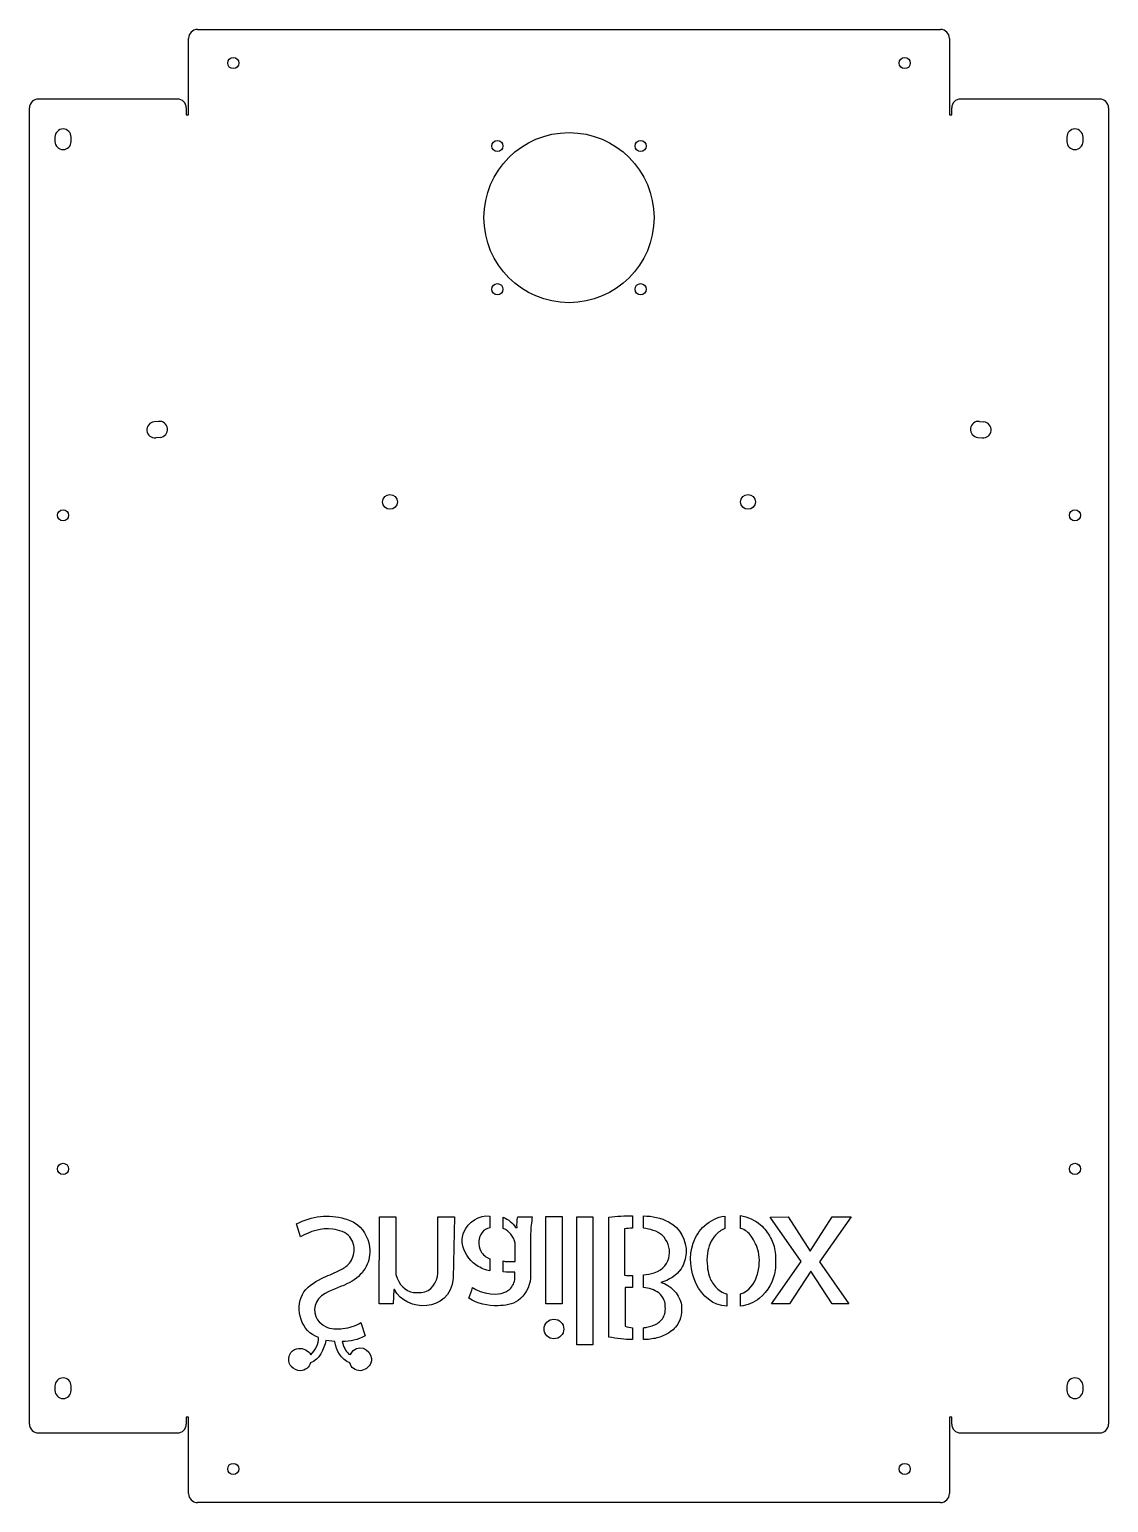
# Model space of a CAD drawing. Header units: millimetres. Extents: x -121 to 121, y -165 to 165.
import ezdxf

# ---------------------------------------------------------------- set-up
doc = ezdxf.new("R2010")
doc.units = ezdxf.units.MM

msp = doc.modelspace()

# ---------------------------------------------------------------- linework, layer by layer
at = {"color": 7, "linetype": 'Continuous', "lineweight": 25}
for p, q in [((-83, 164.53), (83, 164.53)), ((-85, 145.5), (-85, 162.53)), ((85, 162.53), (85, 145.5)), ((-87.5, 149), (-118.53, 149)), ((118.53, 149), (87.5, 149)), ((-120.53, -147), (-120.53, 147)), ((-85.5, 147), (-85.5, 145.5)), ((-85.5, 145.5), (-85, 145.5)), ((85, 145.5), (85.5, 145.5)), ((85.5, 145.5), (85.5, 147)), ((120.53, 147), (120.53, -147)), ((-114.83, 140.5), (-114.83, 139.5)), ((-111.23, 139.5), (-111.23, 140.5)), ((111.23, 140.5), (111.23, 139.5)), ((114.83, 139.5), (114.83, 140.5)), ((-91.69, 76.99), (-92.69, 76.89)), ((91.69, 76.99), (92.69, 76.89)), ((-91.31, 73.41), (-92.31, 73.31)), ((91.31, 73.41), (92.31, 73.31)), ((-42.42, -120.14), (-42.32, -100.68)), ((-42.32, -100.68), (-38.68, -100.68)), ((-38.68, -100.68), (-38.68, -113.6)), ((-29.3, -100.68), (-25.61, -100.68)), ((-29.3, -113.29), (-29.3, -100.68)), ((-25.61, -100.68), (-25.86, -114.42)), ((-17.67, -100.56), (-17.67, -103.15)), ((-14.71, -103.3), (-14.71, -100.81)), ((-11.46, -100.69), (-8.21, -100.69)), ((-5.15, -100.66), (-1.56, -100.66)), ((-5.15, -120.14), (-5.15, -100.66)), ((-1.56, -100.66), (-1.56, -120.14)), ((1.77, -100.69), (5.34, -100.69)), ((1.77, -129.32), (1.77, -100.69)), ((5.34, -100.69), (5.34, -129.32)), ((8.92, -127.56), (8.92, -100.79)), ((14.22, -100.49), (14.22, -103.24)), ((16.63, -103.25), (16.63, -100.5)), ((34.79, -100.56), (34.79, -103.31)), ((38.3, -103.31), (38.3, -100.41)), ((44.96, -100.76), (48.96, -100.7)), ((51.89, -110.67), (44.96, -100.76)), ((48.96, -100.7), (53.9, -108.41)), ((53.9, -108.41), (58.76, -100.7)), ((63.01, -100.7), (55.95, -110.77)), ((58.76, -100.7), (63.01, -100.7)), ((-59.97, -105.21), (-60.84, -102.3)), ((-11.94, -103.06), (-11.61, -103.06)), ((-8.58, -104.43), (-8.58, -114.44)), ((12.42, -103.4), (12.42, -113.72)), ((-11.99, -110.68), (-11.99, -106.63)), ((-17.67, -110.11), (-17.67, -112.8)), ((-14.71, -112.99), (-14.71, -110.57)), ((-13.8, -110.68), (-11.99, -110.68)), ((45.22, -120.17), (51.89, -110.67)), ((55.95, -110.77), (62.53, -120.17)), ((-12.07, -114.44), (-12.07, -113.08)), ((14.22, -113.83), (14.22, -116.48)), ((16.63, -116.49), (16.63, -113.65)), ((54.05, -112.85), (49.25, -120.17)), ((58.76, -120.17), (54.05, -112.85)), ((-39.16, -116.98), (-39.3, -120.15)), ((-38.98, -116.98), (-39.16, -116.98)), ((-34.72, -117.6), (-32.94, -117.6)), ((12.53, -116.48), (12.53, -125.15)), ((14.22, -116.48), (12.53, -116.48)), ((35.25, -117.93), (35.25, -120.67)), ((38.3, -120.66), (38.3, -117.92)), ((-39.3, -120.15), (-42.42, -120.14)), ((-1.56, -120.14), (-5.15, -120.14)), ((49.25, -120.17), (45.22, -120.17)), ((62.53, -120.17), (58.76, -120.17)), ((-46.49, -124.34), (-45.56, -127.31)), ((14.22, -125.47), (14.22, -128.14)), ((16.63, -128.14), (16.63, -125.47)), ((-52.34, -128.59), (-54.33, -128.35)), ((-49.15, -131.4), (-48.82, -131.43)), ((5.34, -129.32), (1.77, -129.32)), ((-114.83, -138.5), (-114.83, -139.5)), ((-111.23, -139.5), (-111.23, -138.5)), ((111.23, -138.5), (111.23, -139.5)), ((114.83, -139.5), (114.83, -138.5)), ((-85, -145.5), (-85.5, -145.5)), ((-85.5, -145.5), (-85.5, -147)), ((-85, -162.53), (-85, -145.5)), ((85.5, -145.5), (85, -145.5)), ((85, -145.5), (85, -162.53)), ((85.5, -147), (85.5, -145.5)), ((-118.53, -149), (-87.5, -149)), ((87.5, -149), (118.53, -149)), ((83, -164.53), (-83, -164.53))]:
    msp.add_line(p, q, dxfattribs=at)
for centre, radius in [((-75, 157.03), 1.25), ((75, 157.03), 1.25), ((0, 122.5), 19), ((-16, 138.5), 1.25), ((16, 138.5), 1.25), ((-16, 106.5), 1.25), ((16, 106.5), 1.25), ((-40, 59), 1.65), ((40, 59), 1.65), ((-113.03, 56), 1.25), ((113.03, 56), 1.25), ((-113.03, -90), 1.25), ((113.03, -90), 1.25), ((-3.36, -125.77), 2.2), ((-75, -157.03), 1.25), ((75, -157.03), 1.25)]:
    msp.add_circle(centre, radius, dxfattribs=at)
for centre, radius, start, end in [((83, 162.53), 2, 0, 90), ((-83, 162.53), 2, 90, 180), ((-118.53, 147), 2, 90, 180), ((-87.5, 147), 2, 0, 90), ((87.5, 147), 2, 90, 180), ((118.53, 147), 2, 0, 90), ((-113.03, 140.5), 1.8, 0, 180), ((113.03, 140.5), 1.8, 0, 180), ((-113.03, 139.5), 1.8, 180, 360), ((113.03, 139.5), 1.8, 180, 0), ((-92.5, 75.1), 1.8, 96.0867, 276.0867), ((-91.5, 75.2), 1.8, 276.0867, 96.0867), ((91.5, 75.2), 1.8, 83.9133, 263.9133), ((92.5, 75.1), 1.8, 263.9133, 83.9133), ((-113.03, -138.5), 1.8, 0, 180), ((113.03, -138.5), 1.8, 0, 180), ((-113.03, -139.5), 1.8, 180, 0), ((113.03, -139.5), 1.8, 180, 0), ((-118.53, -147), 2, 180, 270), ((-87.5, -147), 2, 270, 0), ((87.5, -147), 2, 180, 270), ((118.53, -147), 2, 270, 0), ((-83, -162.53), 2, 180, 270), ((83, -162.53), 2, 270, 0)]:
    msp.add_arc(centre, radius, start, end, dxfattribs=at)
for points, knots in [([(-60.84, -102.3), (-57.54, -100.51), (-52.52, -99.94), (-46.1, -102.69), (-43.88, -107.47), (-45.23, -112.6), (-49.21, -116.01), (-52.71, -116.77), (-54.44, -117.82)], [0, 0, 0, 0, 0.312836, 0.400824, 0.579809, 0.699281, 0.830174, 1, 1, 1, 1]), ([(-17.67, -112.8), (-18.19, -112.68), (-19.1, -112.36), (-21.29, -111.47), (-24.12, -108.18), (-23.7, -102.66), (-19.99, -100.2), (-17.67, -100.56)], [0, 0, 0, 0, 0.055624, 0.149223, 0.455582, 0.622878, 1, 1, 1, 1]), ([(22.25, -101.84), (24.86, -103.16), (26.95, -107.26), (25.15, -113.09), (22.3, -114.91), (20.54, -115.35)], [0, 0, 0, 0, 0.476394, 0.687075, 1, 1, 1, 1]), ([(35.25, -120.67), (28.95, -120.35), (24.99, -110.11), (30.06, -102.3), (33.12, -100.76), (34.79, -100.56)], [0, 0, 0, 0, 0.642071, 0.814213, 1, 1, 1, 1]), ([(38.3, -100.41), (39.9, -100.77), (42.72, -101.91), (44.76, -104.79), (46.05, -107.47), (46.19, -110.01), (46.09, -114.3), (43.63, -118.94), (39.84, -120.48), (38.3, -120.66)], [0, 0, 0, 0, 0.179746, 0.309087, 0.36966, 0.498102, 0.576345, 0.832761, 1, 1, 1, 1]), ([(-55.98, -127.65), (-59.79, -126.46), (-62.07, -118.73), (-55.74, -114.48), (-51.95, -113.14), (-48.97, -111.43), (-47.57, -108.42), (-48.69, -104.56), (-53.96, -102.7), (-57.82, -103.95), (-59.97, -105.21)], [0, 0, 0, 0, 0.266849, 0.3998, 0.500583, 0.561922, 0.640428, 0.719874, 0.820222, 1, 1, 1, 1]), ([(-17.67, -103.15), (-19.15, -103.37), (-20.48, -105.49), (-19.91, -108.67), (-18.47, -109.76), (-17.67, -110.11)], [0, 0, 0, 0, 0.452605, 0.703663, 1, 1, 1, 1]), ([(19.04, -113.19), (23.26, -111.94), (23.19, -104.68), (18.07, -103.43), (16.63, -103.25)], [0, 0, 0, 0, 0.68364, 1, 1, 1, 1]), ([(34.79, -103.31), (34.02, -103.68), (32.06, -105.04), (30.73, -108.37), (30.84, -111.54), (31.23, -114.16), (32.61, -116.53), (34.24, -117.7), (35.25, -117.93)], [0, 0, 0, 0, 0.143372, 0.391273, 0.555796, 0.674006, 0.830375, 1, 1, 1, 1]), ([(38.3, -117.92), (40.22, -117.39), (41.98, -114.82), (42.61, -111.17), (42.42, -108.05), (41, -105.16), (39.37, -103.5), (38.3, -103.31)], [0, 0, 0, 0, 0.31457, 0.476795, 0.618177, 0.830465, 1, 1, 1, 1]), ([(-8.58, -114.44), (-8.8, -116.3), (-10.59, -119.95), (-16.69, -120.93), (-20.44, -120.17), (-22.39, -118.86)], [0, 0, 0, 0, 0.337761, 0.604796, 1, 1, 1, 1]), ([(-21.59, -116.5), (-19.9, -117.8), (-13.84, -119.23), (-12.17, -115.32), (-12.07, -114.44)], [0, 0, 0, 0, 0.764135, 1, 1, 1, 1]), ([(-54.44, -117.82), (-57.02, -119.05), (-57.49, -122.85), (-54.05, -125.76), (-50.33, -125.88), (-47.7, -125.12), (-46.49, -124.34)], [0, 0, 0, 0, 0.384256, 0.519088, 0.750096, 1, 1, 1, 1]), ([(20.54, -115.35), (22.61, -115.96), (25.14, -118.39), (25.22, -122.16), (24.57, -124.71), (22.46, -126.78), (19.6, -127.91), (17.64, -128.12), (16.63, -128.14)], [0, 0, 0, 0, 0.327769, 0.434354, 0.549413, 0.709508, 0.850734, 1, 1, 1, 1]), ([(16.63, -125.47), (16.98, -125.45), (18.15, -125.2), (20.09, -124.59), (21.51, -122.69), (21.56, -120.85), (21.35, -119.14), (19.78, -117.13), (17.82, -116.64), (16.63, -116.49)], [0, 0, 0, 0, 0.07046, 0.243136, 0.404937, 0.511686, 0.612405, 0.752152, 1, 1, 1, 1]), ([(-57.77, -133.35), (-57.93, -134.32), (-59.8, -135.61), (-61.78, -134.58), (-62.78, -133.23), (-62.48, -130.7), (-59.92, -129.71), (-58.23, -130.57), (-57.7, -131.52)], [0, 0, 0, 0, 0.218969, 0.391692, 0.450723, 0.613973, 0.756464, 1, 1, 1, 1]), ([(-48.82, -131.43), (-47.37, -128.59), (-43.82, -130.65), (-44.28, -134.03), (-46.68, -135.82), (-48.77, -134.38), (-48.96, -133.35)], [0, 0, 0, 0, 0.459427, 0.538739, 0.765398, 1, 1, 1, 1])]:
    msp.add_open_spline(points, degree=3, knots=knots, dxfattribs=at)
for points in [[(-14.71, -100.81), (-13.51, -101.28), (-12.58, -102.03), (-11.94, -103.06)], [(-11.61, -103.06), (-11.64, -102.27), (-11.59, -101.48), (-11.46, -100.69)], [(-8.21, -100.69), (-8.38, -101.93), (-8.54, -103.18), (-8.58, -104.43)], [(8.92, -100.79), (10.68, -100.57), (12.45, -100.47), (14.22, -100.49)], [(16.63, -100.5), (18.65, -100.52), (20.52, -100.96), (22.25, -101.84)], [(-11.99, -106.63), (-12.41, -105), (-13.32, -103.89), (-14.71, -103.3)], [(14.22, -103.24), (13.62, -103.26), (13.02, -103.31), (12.42, -103.4)], [(-14.71, -110.57), (-14.42, -110.67), (-14.11, -110.7), (-13.8, -110.68)], [(-25.86, -114.42), (-26.66, -122.36), (-36.49, -121.94), (-38.98, -116.98)], [(-38.68, -113.6), (-37.96, -115.95), (-36.64, -117.29), (-34.72, -117.6)], [(-32.94, -117.6), (-30.84, -117.5), (-29.39, -115.27), (-29.3, -113.29)], [(-12.07, -113.08), (-12.95, -113.09), (-13.83, -113.06), (-14.71, -112.99)], [(12.42, -113.72), (13.01, -113.88), (13.63, -113.83), (14.22, -113.83)], [(16.63, -113.65), (17.45, -113.61), (18.26, -113.45), (19.04, -113.19)], [(-22.39, -118.86), (-22.01, -118.11), (-21.75, -117.32), (-21.59, -116.5)], [(-57.7, -131.52), (-56.72, -130.52), (-55.77, -129.14), (-55.98, -127.65)], [(-45.56, -127.31), (-47.17, -128.17), (-48.86, -128.6), (-50.64, -128.59)], [(14.22, -128.14), (12.43, -128.14), (10.66, -127.95), (8.92, -127.56)], [(12.53, -125.15), (13.08, -125.34), (13.64, -125.45), (14.22, -125.47)], [(-54.33, -128.35), (-54.73, -130.27), (-55.74, -132.65), (-57.77, -133.35)], [(-48.96, -133.35), (-50.87, -132.54), (-52.08, -130.58), (-52.34, -128.59)], [(-50.64, -128.59), (-50.43, -129.71), (-49.94, -130.65), (-49.15, -131.4)]]:
    msp.add_open_spline(points, degree=3, dxfattribs=at)

doc.saveas('drawing.dxf')
